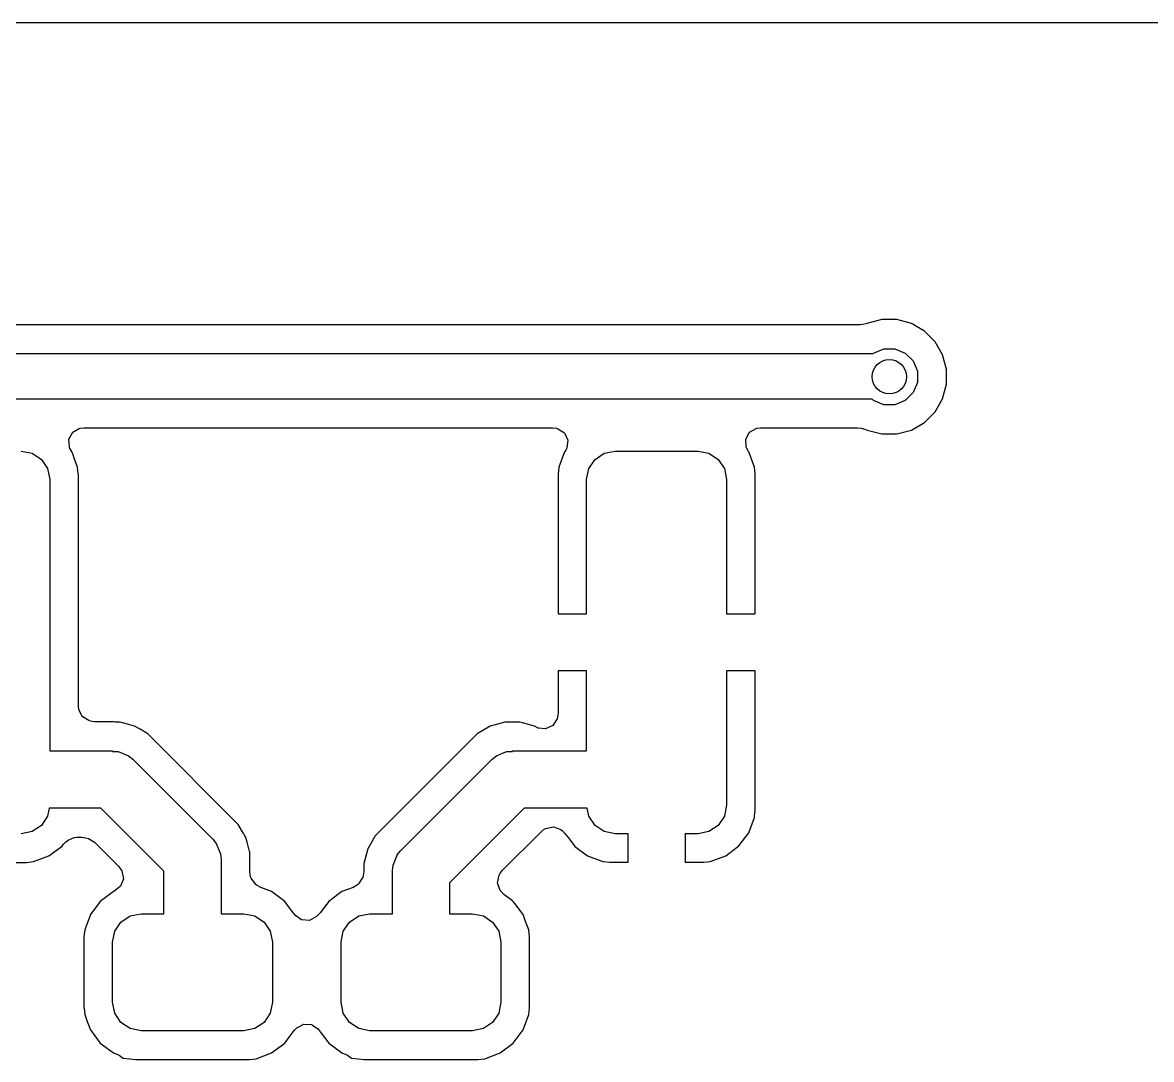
# Model space of a CAD drawing. Header units: inches. Extents: x 0.01 to 5.35, y 0.01 to 3.37.
# Drawn here: x 3.2007 to 3.5898, y 3.0108 to 3.3682 of the extents above; entities that cross this region are included whole.
import ezdxf

# ---------------------------------------------------------------- set-up
doc = ezdxf.new("R2010")
doc.units = ezdxf.units.IN
doc.header["$MEASUREMENT"] = 0
doc.layers.add('BLACK', color=250, linetype='CONTINUOUS')

msp = doc.modelspace()

# ---------------------------------------------------------------- linework, layer by layer
at = {"layer": 'BLACK', "linetype": 'CONTINUOUS'}
for p, q in [((0.01724, 3.36817), (5.3429, 3.36817)), ((3.48936, 3.26404), (2.89079, 3.26404)), ((3.49031, 3.26413), (3.48936, 3.26404)), ((3.49132, 3.26433), (3.49031, 3.26413)), ((3.49169, 3.26443), (3.49132, 3.26433)), ((3.49685, 3.26581), (3.49169, 3.26442)), ((3.49169, 3.26442), (3.49169, 3.26443)), ((3.50204, 3.26581), (3.49685, 3.26581)), ((3.50455, 3.26514), (3.50204, 3.26581)), ((3.50204, 3.26581), (3.50204, 3.26581)), ((3.50705, 3.26446), (3.50455, 3.26514)), ((3.50751, 3.2642), (3.50705, 3.26446)), ((3.50876, 3.26348), (3.50751, 3.2642)), ((3.51155, 3.26187), (3.50876, 3.26348)), ((3.50876, 3.26348), (3.50876, 3.26348)), ((3.50876, 3.26348), (3.50876, 3.26348)), ((3.51522, 3.2582), (3.51155, 3.26187)), ((3.51781, 3.25371), (3.51522, 3.2582)), ((2.88766, 3.25417), (3.49387, 3.25417)), ((3.49387, 3.25417), (3.49398, 3.25429)), ((3.49398, 3.25429), (3.49753, 3.25576)), ((3.49753, 3.25576), (3.50137, 3.25576)), ((3.50137, 3.25576), (3.50492, 3.25429)), ((3.50492, 3.25429), (3.50763, 3.25157)), ((3.51915, 3.2487), (3.51781, 3.25371)), ((3.50763, 3.25157), (3.5091, 3.24802)), ((3.51915, 3.24351), (3.51915, 3.2487)), ((3.5091, 3.24802), (3.5091, 3.24418)), ((3.5091, 3.24418), (3.50763, 3.24063)), ((3.51781, 3.2385), (3.51915, 3.24351)), ((3.49347, 3.23843), (2.89125, 3.23843)), ((3.49398, 3.23792), (3.49347, 3.23843)), ((3.49753, 3.23645), (3.49398, 3.23792)), ((3.50492, 3.23792), (3.50137, 3.23645)), ((3.50763, 3.24063), (3.50492, 3.23792)), ((3.51522, 3.234), (3.51781, 3.2385)), ((3.50137, 3.23645), (3.49753, 3.23645)), ((3.51155, 3.23033), (3.51522, 3.234)), ((3.50705, 3.22774), (3.51155, 3.23033)), ((3.21668, 3.22463), (3.218, 3.22704)), ((3.218, 3.22704), (3.22025, 3.22832)), ((3.22025, 3.22832), (3.22061, 3.22841)), ((3.22061, 3.22841), (3.22182, 3.22856)), ((3.22182, 3.22856), (3.38331, 3.22856)), ((3.38331, 3.22856), (3.38469, 3.22837)), ((3.38469, 3.22837), (3.38517, 3.22822)), ((3.38517, 3.22822), (3.38748, 3.22674)), ((3.38748, 3.22674), (3.38862, 3.22424)), ((3.44993, 3.22463), (3.45125, 3.22704)), ((3.45125, 3.22704), (3.45349, 3.22832)), ((3.45349, 3.22832), (3.4538, 3.2284)), ((3.4538, 3.2284), (3.45386, 3.22841)), ((3.45386, 3.22841), (3.45506, 3.22856)), ((3.45506, 3.22856), (3.48847, 3.22856)), ((3.48847, 3.22856), (3.48973, 3.2284)), ((3.48973, 3.2284), (3.49093, 3.22808)), ((3.49093, 3.22808), (3.49153, 3.22783)), ((3.49153, 3.22783), (3.49155, 3.22786)), ((3.49155, 3.22786), (3.49184, 3.22774)), ((3.49184, 3.22774), (3.49184, 3.22774)), ((3.49184, 3.22774), (3.49184, 3.22774)), ((3.49184, 3.22774), (3.49685, 3.2264)), ((3.49685, 3.2264), (3.49685, 3.2264)), ((3.49685, 3.2264), (3.50204, 3.2264)), ((3.50204, 3.2264), (3.50705, 3.22774)), ((3.50204, 3.2264), (3.50204, 3.2264)), ((3.21688, 3.22188), (3.21668, 3.22463)), ((3.21705, 3.22141), (3.21688, 3.22188)), ((3.21766, 3.22031), (3.21705, 3.22141)), ((3.38816, 3.22132), (3.38755, 3.22026)), ((3.3883, 3.22167), (3.38816, 3.22132)), ((3.38862, 3.22424), (3.3883, 3.22167)), ((3.45012, 3.22188), (3.44993, 3.22463)), ((3.4503, 3.22141), (3.45012, 3.22188)), ((3.45089, 3.22033), (3.4503, 3.22141)), ((3.20024, 3.22051), (3.204, 3.21976)), ((3.204, 3.21976), (3.2072, 3.21763)), ((3.2072, 3.21763), (3.20933, 3.21444)), ((3.21768, 3.22027), (3.21766, 3.22031)), ((3.21767, 3.22026), (3.21767, 3.22027)), ((3.21767, 3.22027), (3.21767, 3.22027)), ((3.21767, 3.22027), (3.21768, 3.22027)), ((3.21771, 3.22021), (3.21767, 3.22026)), ((3.2181, 3.21915), (3.21771, 3.22021)), ((3.21771, 3.22021), (3.21771, 3.22021)), ((3.21771, 3.22021), (3.21771, 3.22021)), ((3.2185, 3.2181), (3.2181, 3.21915)), ((3.21969, 3.2149), (3.2185, 3.2181)), ((3.2185, 3.2181), (3.2185, 3.2181)), ((3.38751, 3.2202), (3.38553, 3.2149)), ((3.38755, 3.22026), (3.38751, 3.2202)), ((3.38751, 3.2202), (3.38751, 3.2202)), ((3.39587, 3.21444), (3.398, 3.21763)), ((3.398, 3.21763), (3.40119, 3.21976)), ((3.40119, 3.21976), (3.40496, 3.22051)), ((3.40496, 3.22051), (3.4335, 3.22051)), ((3.4335, 3.22051), (3.43727, 3.21976)), ((3.43727, 3.21976), (3.44046, 3.21763)), ((3.44046, 3.21763), (3.4426, 3.21444)), ((3.45096, 3.2202), (3.45088, 3.22033)), ((3.45088, 3.22033), (3.45088, 3.22033)), ((3.45088, 3.22033), (3.45088, 3.22033)), ((3.45088, 3.22033), (3.45089, 3.22033)), ((3.45089, 3.22033), (3.45089, 3.22033)), ((3.45294, 3.2149), (3.45096, 3.2202)), ((3.45096, 3.2202), (3.45096, 3.2202)), ((3.45096, 3.2202), (3.45096, 3.2202)), ((3.20933, 3.21444), (3.21008, 3.21067)), ((3.21993, 3.2127), (3.21969, 3.2149)), ((3.21969, 3.2149), (3.21969, 3.2149)), ((3.38553, 3.2149), (3.38528, 3.21255)), ((3.38553, 3.2149), (3.38553, 3.2149)), ((3.39512, 3.21067), (3.39587, 3.21444)), ((3.4426, 3.21444), (3.44335, 3.21067)), ((3.45319, 3.21255), (3.45294, 3.2149)), ((3.45294, 3.2149), (3.45294, 3.2149)), ((3.45294, 3.2149), (3.45294, 3.2149)), ((3.21008, 3.21067), (3.21008, 3.11717)), ((3.21993, 3.21263), (3.21993, 3.2127)), ((3.21994, 3.21255), (3.21993, 3.21263)), ((3.21994, 3.13263), (3.21994, 3.21255)), ((3.21994, 3.21255), (3.21994, 3.21255)), ((3.38528, 3.21255), (3.38528, 3.21255)), ((3.38528, 3.21255), (3.38528, 3.16441)), ((3.39512, 3.16441), (3.39512, 3.21067)), ((3.44335, 3.21067), (3.44335, 3.16441)), ((3.45319, 3.16441), (3.45319, 3.21255)), ((3.45319, 3.21255), (3.45319, 3.21255)), ((3.45319, 3.21255), (3.45319, 3.21255)), ((3.45319, 3.21255), (3.45319, 3.21255)), ((3.38528, 3.16441), (3.39512, 3.16441)), ((3.44335, 3.16441), (3.45319, 3.16441)), ((3.39512, 3.14472), (3.38528, 3.14472)), ((3.38528, 3.14472), (3.38528, 3.13014)), ((3.39512, 3.11717), (3.39512, 3.14472)), ((3.45319, 3.14472), (3.44335, 3.14472)), ((3.44335, 3.14472), (3.44335, 3.09846)), ((3.45319, 3.09658), (3.45319, 3.14472)), ((3.22005, 3.13159), (3.21994, 3.13263)), ((3.2201, 3.13137), (3.22005, 3.13159)), ((3.22012, 3.1313), (3.2201, 3.13137)), ((3.2212, 3.12914), (3.22012, 3.1313)), ((3.22125, 3.12908), (3.2212, 3.12914)), ((3.22356, 3.1276), (3.22125, 3.12908)), ((3.38492, 3.12824), (3.38344, 3.12593)), ((3.38508, 3.12877), (3.38492, 3.12824)), ((3.38528, 3.13014), (3.38508, 3.12877)), ((3.22415, 3.12742), (3.22356, 3.1276)), ((3.22552, 3.12722), (3.22415, 3.12742)), ((3.23173, 3.12722), (3.22552, 3.12722)), ((3.23202, 3.12717), (3.23173, 3.12722)), ((3.23173, 3.12722), (3.23173, 3.12722)), ((3.23173, 3.12722), (3.23173, 3.12722)), ((3.23249, 3.1271), (3.23202, 3.12717)), ((3.23296, 3.12705), (3.23249, 3.1271)), ((3.23344, 3.12703), (3.23296, 3.12705)), ((3.23433, 3.12703), (3.23344, 3.12703)), ((3.23683, 3.12636), (3.23433, 3.12703)), ((3.23433, 3.12703), (3.23433, 3.12703)), ((3.23934, 3.12568), (3.23683, 3.12636)), ((3.2412, 3.12461), (3.23934, 3.12568)), ((3.24383, 3.12309), (3.2412, 3.12461)), ((3.36192, 3.12568), (3.35743, 3.12309)), ((3.36693, 3.12703), (3.36192, 3.12568)), ((3.36192, 3.12568), (3.36192, 3.12568)), ((3.37212, 3.12703), (3.36693, 3.12703)), ((3.37297, 3.1268), (3.37212, 3.12703)), ((3.37212, 3.12703), (3.37212, 3.12703)), ((3.37713, 3.12568), (3.37297, 3.1268)), ((3.37297, 3.1268), (3.37297, 3.1268)), ((3.37755, 3.12544), (3.37713, 3.12568)), ((3.37839, 3.12506), (3.37755, 3.12544)), ((3.37858, 3.12499), (3.37839, 3.12506)), ((3.38087, 3.12478), (3.37858, 3.12499)), ((3.38093, 3.12478), (3.38087, 3.12478)), ((3.38344, 3.12593), (3.38093, 3.12478)), ((3.38093, 3.12478), (3.38093, 3.12478)), ((3.27506, 3.09186), (3.24383, 3.12309)), ((3.24383, 3.12309), (3.24383, 3.12309)), ((3.35743, 3.12309), (3.32226, 3.08793)), ((3.35743, 3.12309), (3.35743, 3.12309)), ((3.35743, 3.12309), (3.35743, 3.12309)), ((3.21008, 3.11717), (3.23173, 3.11717)), ((3.23173, 3.11717), (3.23173, 3.11698)), ((3.23173, 3.11698), (3.23365, 3.11698)), ((3.23365, 3.11698), (3.2372, 3.11551)), ((3.36406, 3.11551), (3.36614, 3.11637)), ((3.36614, 3.11637), (3.36761, 3.11698)), ((3.36761, 3.11698), (3.36953, 3.11698)), ((3.36953, 3.11698), (3.36953, 3.11717)), ((3.36953, 3.11717), (3.39512, 3.11717)), ((3.2372, 3.11551), (3.2372, 3.11551)), ((3.2372, 3.11551), (3.23869, 3.11428)), ((3.23869, 3.11428), (3.26625, 3.08672)), ((3.33107, 3.08279), (3.36257, 3.11428)), ((3.36257, 3.11428), (3.36406, 3.11551)), ((3.20988, 3.09748), (3.20933, 3.0947)), ((3.22766, 3.09748), (3.20988, 3.09748)), ((3.24945, 3.07569), (3.22766, 3.09748)), ((3.3736, 3.09748), (3.34787, 3.07175)), ((3.39531, 3.09748), (3.3736, 3.09748)), ((3.39587, 3.0947), (3.39531, 3.09748)), ((3.44335, 3.09846), (3.4426, 3.0947)), ((3.20933, 3.0947), (3.2072, 3.0915)), ((3.398, 3.0915), (3.39587, 3.0947)), ((3.4426, 3.0947), (3.44046, 3.0915)), ((3.45096, 3.08893), (3.45294, 3.09424)), ((3.45294, 3.09424), (3.45299, 3.09478)), ((3.45294, 3.09424), (3.45294, 3.09424)), ((3.45299, 3.09478), (3.45319, 3.09658)), ((3.45319, 3.09658), (3.45319, 3.09658)), ((3.204, 3.08937), (3.20024, 3.08862)), ((3.2072, 3.0915), (3.204, 3.08937)), ((3.27685, 3.08876), (3.27506, 3.09186)), ((3.27506, 3.09186), (3.27506, 3.09186)), ((3.27506, 3.09186), (3.27506, 3.09186)), ((3.27506, 3.09186), (3.27506, 3.09186)), ((3.36604, 3.07597), (3.3794, 3.08932)), ((3.3794, 3.08932), (3.38051, 3.09016)), ((3.38051, 3.09016), (3.38099, 3.09042)), ((3.38099, 3.09042), (3.38368, 3.091)), ((3.38368, 3.091), (3.38625, 3.09004)), ((3.38625, 3.09004), (3.38665, 3.08974)), ((3.38665, 3.08974), (3.38764, 3.08876)), ((3.40119, 3.08937), (3.398, 3.0915)), ((3.40496, 3.08862), (3.40119, 3.08937)), ((3.43727, 3.08937), (3.4335, 3.08862)), ((3.44046, 3.0915), (3.43727, 3.08937)), ((3.2147, 3.0849), (3.21568, 3.08589)), ((3.21568, 3.08589), (3.2164, 3.08642)), ((3.2164, 3.08642), (3.21846, 3.08732)), ((3.21846, 3.08732), (3.21856, 3.08734)), ((3.21856, 3.08734), (3.2186, 3.08734)), ((3.2186, 3.08734), (3.21946, 3.08742)), ((3.21946, 3.08742), (3.22104, 3.08742)), ((3.22104, 3.08742), (3.22242, 3.08722)), ((3.22242, 3.08722), (3.22341, 3.08693)), ((3.22341, 3.08693), (3.22549, 3.0857)), ((3.22549, 3.0857), (3.23379, 3.0774)), ((3.26625, 3.08672), (3.26747, 3.08523)), ((3.26747, 3.08523), (3.26748, 3.08523)), ((3.26748, 3.08523), (3.26894, 3.08168)), ((3.27702, 3.08846), (3.27685, 3.08876)), ((3.27718, 3.08819), (3.27702, 3.08846)), ((3.27702, 3.08846), (3.27702, 3.08846)), ((3.27733, 3.08793), (3.27718, 3.08819)), ((3.27718, 3.08819), (3.27718, 3.08819)), ((3.27765, 3.08737), (3.27733, 3.08793)), ((3.27733, 3.08793), (3.27733, 3.08793)), ((3.27733, 3.08793), (3.27733, 3.08793)), ((3.2781, 3.0857), (3.27765, 3.08737)), ((3.27765, 3.08737), (3.27765, 3.08737)), ((3.27845, 3.08439), (3.2781, 3.0857)), ((3.32226, 3.08793), (3.31967, 3.08343)), ((3.32226, 3.08793), (3.32226, 3.08793)), ((3.32226, 3.08793), (3.32226, 3.08793)), ((3.38764, 3.08876), (3.3887, 3.08734)), ((3.3887, 3.08734), (3.3909, 3.0844)), ((3.40939, 3.08862), (3.40496, 3.08862)), ((3.40939, 3.07878), (3.40939, 3.08862)), ((3.4335, 3.08862), (3.42907, 3.08862)), ((3.42907, 3.08862), (3.42907, 3.07878)), ((3.44757, 3.0844), (3.45096, 3.08893)), ((3.45096, 3.08893), (3.45096, 3.08893)), ((3.20978, 3.08099), (3.21431, 3.08439)), ((3.21431, 3.08439), (3.2147, 3.0849)), ((3.26894, 3.08168), (3.26913, 3.07976)), ((3.27894, 3.08255), (3.27845, 3.08439)), ((3.279, 3.08236), (3.27894, 3.08255)), ((3.27894, 3.08255), (3.27894, 3.08255)), ((3.279, 3.07547), (3.279, 3.08236)), ((3.279, 3.08236), (3.279, 3.08236)), ((3.31967, 3.08343), (3.31833, 3.07842)), ((3.31967, 3.08343), (3.31967, 3.08343)), ((3.32838, 3.07775), (3.32985, 3.08129)), ((3.32985, 3.0813), (3.33107, 3.08279)), ((3.32985, 3.08129), (3.32985, 3.0813)), ((3.3909, 3.0844), (3.3909, 3.0844)), ((3.3909, 3.0844), (3.39092, 3.08439)), ((3.39092, 3.08439), (3.39543, 3.08101)), ((3.44304, 3.08101), (3.44757, 3.0844)), ((3.44757, 3.0844), (3.44757, 3.0844)), ((3.16981, 3.07876), (3.20212, 3.07876)), ((3.20212, 3.07876), (3.20447, 3.07901)), ((3.20447, 3.07901), (3.20978, 3.08099)), ((3.23379, 3.0774), (3.23462, 3.07629)), ((3.26913, 3.07976), (3.26913, 3.06106)), ((3.31833, 3.07842), (3.31833, 3.0756)), ((3.32819, 3.07583), (3.32838, 3.07775)), ((3.39543, 3.08101), (3.39543, 3.08101)), ((3.39543, 3.08101), (3.40073, 3.07903)), ((3.40073, 3.07903), (3.40073, 3.07903)), ((3.40073, 3.07903), (3.40091, 3.07901)), ((3.40091, 3.07901), (3.40308, 3.07878)), ((3.40308, 3.07878), (3.40308, 3.07878)), ((3.40308, 3.07878), (3.40308, 3.07878)), ((3.40308, 3.07878), (3.40939, 3.07878)), ((3.42907, 3.07878), (3.43539, 3.07878)), ((3.43539, 3.07878), (3.43679, 3.07893)), ((3.43539, 3.07878), (3.43539, 3.07878)), ((3.43539, 3.07878), (3.43539, 3.07878)), ((3.43679, 3.07893), (3.43773, 3.07903)), ((3.43773, 3.07903), (3.44303, 3.08101)), ((3.43773, 3.07903), (3.43773, 3.07903)), ((3.44303, 3.08101), (3.44304, 3.08101)), ((3.23462, 3.07629), (3.23488, 3.07581)), ((3.23488, 3.07581), (3.23547, 3.07312)), ((3.24945, 3.06106), (3.24945, 3.07569)), ((3.2793, 3.07376), (3.279, 3.07547)), ((3.27947, 3.07332), (3.2793, 3.07376)), ((3.31796, 3.07363), (3.31647, 3.07132)), ((3.31808, 3.07408), (3.31796, 3.07363)), ((3.31813, 3.07423), (3.31808, 3.07408)), ((3.31833, 3.0756), (3.31813, 3.07423)), ((3.32819, 3.06106), (3.32819, 3.07583)), ((3.36436, 3.07169), (3.36494, 3.07437)), ((3.36494, 3.07437), (3.3652, 3.07485)), ((3.3652, 3.07485), (3.36604, 3.07597)), ((3.2344, 3.0704), (3.23219, 3.06875)), ((3.2345, 3.07055), (3.2344, 3.0704)), ((3.23547, 3.07312), (3.2345, 3.07055)), ((3.2345, 3.07055), (3.2345, 3.07055)), ((3.28112, 3.07111), (3.27947, 3.07332)), ((3.28125, 3.07101), (3.28112, 3.07111)), ((3.28161, 3.07075), (3.28125, 3.07101)), ((3.28283, 3.07008), (3.28161, 3.07075)), ((3.28655, 3.06869), (3.28283, 3.07008)), ((3.31462, 3.07013), (3.31077, 3.06869)), ((3.31611, 3.07101), (3.31462, 3.07013)), ((3.31647, 3.07132), (3.31611, 3.07101)), ((3.34787, 3.07175), (3.34787, 3.06106)), ((3.36532, 3.06911), (3.36436, 3.07169)), ((3.23203, 3.06869), (3.2275, 3.0653)), ((3.23219, 3.06875), (3.23203, 3.06869)), ((3.23203, 3.06869), (3.23203, 3.06869)), ((3.29108, 3.0653), (3.28655, 3.06869)), ((3.28655, 3.06869), (3.28655, 3.06869)), ((3.28655, 3.06869), (3.28655, 3.06869)), ((3.31077, 3.06869), (3.30624, 3.0653)), ((3.31077, 3.06869), (3.31077, 3.06869)), ((3.36565, 3.06867), (3.36532, 3.06911)), ((3.36663, 3.06769), (3.36565, 3.06867)), ((3.36959, 3.06547), (3.36663, 3.06769)), ((3.2275, 3.0653), (3.2241, 3.06076)), ((3.2275, 3.0653), (3.2275, 3.0653)), ((3.29399, 3.06142), (3.29108, 3.0653)), ((3.29108, 3.0653), (3.29108, 3.0653)), ((3.29108, 3.0653), (3.29108, 3.0653)), ((3.29108, 3.0653), (3.29108, 3.0653)), ((3.30624, 3.0653), (3.30331, 3.06138)), ((3.30624, 3.0653), (3.30624, 3.0653)), ((3.36982, 3.0653), (3.36959, 3.06547)), ((3.3708, 3.06399), (3.36982, 3.0653)), ((3.37276, 3.06138), (3.3708, 3.06399)), ((3.22384, 3.06007), (3.22275, 3.05714)), ((3.2241, 3.06076), (3.22384, 3.06007)), ((3.2241, 3.06076), (3.2241, 3.06076)), ((3.23248, 3.05499), (3.23462, 3.05818)), ((3.23462, 3.05818), (3.23781, 3.06031)), ((3.23781, 3.06031), (3.24157, 3.06106)), ((3.24157, 3.06106), (3.24945, 3.06106)), ((3.26913, 3.06106), (3.27701, 3.06106)), ((3.27701, 3.06106), (3.28077, 3.06031)), ((3.28077, 3.06031), (3.28397, 3.05818)), ((3.28397, 3.05818), (3.2861, 3.05499)), ((3.29421, 3.06114), (3.29399, 3.06142)), ((3.29492, 3.06032), (3.29421, 3.06114)), ((3.29685, 3.05897), (3.29492, 3.06032)), ((3.2969, 3.05895), (3.29685, 3.05897)), ((3.29685, 3.05897), (3.29685, 3.05897)), ((3.29691, 3.05895), (3.2969, 3.05895)), ((3.29965, 3.05875), (3.29691, 3.05895)), ((3.30206, 3.06007), (3.29965, 3.05875)), ((3.30285, 3.06086), (3.30206, 3.06007)), ((3.30331, 3.06138), (3.30285, 3.06086)), ((3.31122, 3.05499), (3.31336, 3.05818)), ((3.31336, 3.05818), (3.31655, 3.06031)), ((3.31655, 3.06031), (3.32031, 3.06106)), ((3.32031, 3.06106), (3.32819, 3.06106)), ((3.34787, 3.06106), (3.35575, 3.06106)), ((3.35575, 3.06106), (3.35951, 3.06031)), ((3.35951, 3.06031), (3.36271, 3.05818)), ((3.36271, 3.05818), (3.36484, 3.05499)), ((3.37322, 3.06076), (3.37276, 3.06138)), ((3.37409, 3.05842), (3.37322, 3.06076)), ((3.37322, 3.06076), (3.37322, 3.06076)), ((3.3752, 3.05545), (3.37409, 3.05842)), ((3.22212, 3.05545), (3.22187, 3.05311)), ((3.22275, 3.05714), (3.22212, 3.05545)), ((3.23173, 3.05122), (3.23248, 3.05499)), ((3.2861, 3.05499), (3.28685, 3.05122)), ((3.31047, 3.05122), (3.31122, 3.05499)), ((3.36484, 3.05499), (3.36559, 3.05122)), ((3.37545, 3.05311), (3.3752, 3.05545)), ((3.22187, 3.05311), (3.22187, 3.0531)), ((3.22187, 3.0531), (3.22187, 3.02867)), ((3.23173, 3.03055), (3.23173, 3.05122)), ((3.28685, 3.05122), (3.28685, 3.03055)), ((3.31047, 3.03055), (3.31047, 3.05122)), ((3.36559, 3.05122), (3.36559, 3.03055)), ((3.37545, 3.03745), (3.37545, 3.05311)), ((3.37545, 3.02867), (3.37545, 3.03745)), ((3.22187, 3.02867), (3.22188, 3.02859)), ((3.22188, 3.02859), (3.22189, 3.02853)), ((3.22189, 3.02853), (3.22212, 3.02632)), ((3.23248, 3.02678), (3.23173, 3.03055)), ((3.23462, 3.02359), (3.23248, 3.02678)), ((3.2861, 3.02678), (3.28397, 3.02359)), ((3.28685, 3.03055), (3.2861, 3.02678)), ((3.31122, 3.02678), (3.31047, 3.03055)), ((3.31336, 3.02359), (3.31122, 3.02678)), ((3.36484, 3.02678), (3.36271, 3.02359)), ((3.36559, 3.03055), (3.36484, 3.02678)), ((3.3752, 3.02632), (3.37545, 3.02867)), ((3.22212, 3.02632), (3.22302, 3.02392)), ((3.22302, 3.02392), (3.2241, 3.02101)), ((3.23781, 3.02146), (3.23462, 3.02359)), ((3.28397, 3.02359), (3.28077, 3.02146)), ((3.29526, 3.0217), (3.29767, 3.02302)), ((3.29767, 3.02302), (3.30042, 3.02283)), ((3.30042, 3.02283), (3.30042, 3.02282)), ((3.30042, 3.02282), (3.30045, 3.02282)), ((3.30045, 3.02282), (3.30045, 3.02281)), ((3.30045, 3.02281), (3.3024, 3.02145)), ((3.31655, 3.02146), (3.31336, 3.02359)), ((3.36271, 3.02359), (3.35951, 3.02146)), ((3.37322, 3.02101), (3.3752, 3.02632)), ((3.2241, 3.02101), (3.2241, 3.02101)), ((3.2241, 3.02101), (3.22563, 3.01898)), ((3.22563, 3.01898), (3.2275, 3.01647)), ((3.24157, 3.02071), (3.23781, 3.02146)), ((3.27701, 3.02071), (3.24157, 3.02071)), ((3.28077, 3.02146), (3.27701, 3.02071)), ((3.29108, 3.01647), (3.29296, 3.01898)), ((3.29296, 3.01898), (3.29401, 3.02039)), ((3.29401, 3.02039), (3.29447, 3.02092)), ((3.29447, 3.02092), (3.29478, 3.02122)), ((3.29478, 3.02122), (3.29526, 3.0217)), ((3.29478, 3.02122), (3.29478, 3.02122)), ((3.3024, 3.02145), (3.30311, 3.02063)), ((3.30311, 3.02063), (3.30333, 3.02036)), ((3.30333, 3.02036), (3.30591, 3.01691)), ((3.32031, 3.02071), (3.31655, 3.02146)), ((3.35575, 3.02071), (3.32031, 3.02071)), ((3.35951, 3.02146), (3.35575, 3.02071)), ((3.36982, 3.01647), (3.37322, 3.02101)), ((3.2275, 3.01647), (3.2275, 3.01647)), ((3.2275, 3.01647), (3.22828, 3.01589)), ((3.22828, 3.01589), (3.23203, 3.01308)), ((3.28655, 3.01308), (3.29108, 3.01647)), ((3.30591, 3.01691), (3.30624, 3.01647)), ((3.30624, 3.01647), (3.30624, 3.01647)), ((3.30624, 3.01647), (3.30624, 3.01647)), ((3.30624, 3.01647), (3.30702, 3.01589)), ((3.30702, 3.01589), (3.31077, 3.01308)), ((3.36529, 3.01308), (3.36982, 3.01647)), ((3.23203, 3.01308), (3.23203, 3.01308)), ((3.23203, 3.01308), (3.23398, 3.01235)), ((3.23398, 3.01235), (3.23537, 3.01131)), ((3.23537, 3.01131), (3.23762, 3.01107)), ((3.28124, 3.0111), (3.28655, 3.01308)), ((3.31077, 3.01308), (3.31077, 3.01308)), ((3.31077, 3.01308), (3.31272, 3.01235)), ((3.31272, 3.01235), (3.31411, 3.01131)), ((3.31411, 3.01131), (3.31636, 3.01107)), ((3.35998, 3.0111), (3.36529, 3.01308)), ((3.23762, 3.01107), (3.23762, 3.01107)), ((3.23762, 3.01107), (3.23762, 3.01107)), ((3.23762, 3.01107), (3.23969, 3.01085)), ((3.23969, 3.01085), (3.27889, 3.01085)), ((3.27889, 3.01085), (3.28124, 3.0111)), ((3.31636, 3.01107), (3.31636, 3.01107)), ((3.31636, 3.01107), (3.31636, 3.01107)), ((3.31636, 3.01107), (3.31843, 3.01085)), ((3.31843, 3.01085), (3.35763, 3.01085)), ((3.35763, 3.01085), (3.35998, 3.0111))]:
    msp.add_line(p, q, dxfattribs=at)
at = {"layer": 'BLACK'}
msp.add_circle((3.49945, 3.2461), 0.00591, dxfattribs=at)
at = {"layer": 'WHITE'}
msp.add_circle((3.49945, 3.2461), 0.00591, dxfattribs=at)

doc.saveas('drawing.dxf')
